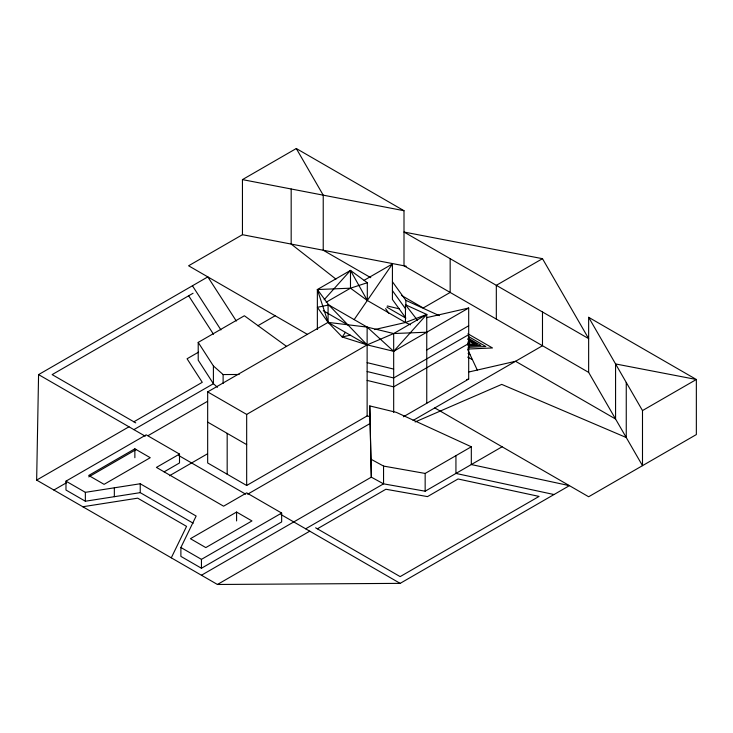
<?xml version="1.0" encoding="UTF-8"?>
<svg xmlns="http://www.w3.org/2000/svg" width="733" height="733" viewBox="0 0 733 733"><rect width="100%" height="100%" fill="white"/><g stroke="black" fill="none" stroke-linecap="round" stroke-linejoin="round"><path stroke-width="1.1" d="M502.096 446.782L425.158 491.202L383.551 483.844L371.319 477.165L369.771 405.917L396.315 412.358L471.319 446.782L471.319 464.548L569.413 485.649L400.154 583.367L217.444 584.476L36.65 480.097L38.574 374.609L207.824 276.891L236.319 321.045M171.284 557.822L186.558 526.376L137.685 498.165L82.811 506.75M164.119 471.85L179.503 462.963L179.503 454.084L156.422 467.407L223.592 506.191L246.673 492.86L281.655 513.063L281.655 521.942L201.447 568.249L180.886 556.374L180.886 547.487L196.151 516.041L140.232 483.753L85.358 492.338L65.979 481.15L65.979 490.038L85.358 501.225L140.232 492.64L193.21 523.225M345.399 332.351L342.21 336.997L328.082 322.383L317.362 307.31L328.787 304.965L367.132 327.101L393.676 351.309L468.689 308.007L468.689 379.071L403.407 416.765M354.158 319.615L392.421 263.972L392.421 299.504L405.853 318.113L386.832 307.127M410.526 324.811L405.45 322.502L405.45 304.736L426.753 314.448L393.676 351.309L367.132 344.876L342.21 336.997L350.255 335.146M324.133 299.76L350.484 270.413L367.315 282.718L367.315 300.484L405.45 322.502L426.753 314.448L426.753 403.287M307.384 334.367L188.592 265.786L242.449 234.697L242.449 179.612L296.297 148.524L404.002 210.71L404.002 265.786L588.645 372.382L642.493 465.657L642.493 410.581L588.645 317.307L588.645 372.382M193.072 293.246L52.144 374.609L135.752 422.877M217.454 387.299L213.404 383.716L198.212 360.169L198.212 342.403L244.373 315.758L286.566 346.397M198.606 352.106L187.071 358.767L202.262 382.314L133.873 421.796M426.753 314.448L393.676 333.542L367.132 344.876L328.082 322.383L317.362 289.544L350.484 270.413L367.315 300.484L350.484 288.188L317.362 289.544L317.362 329.52M257.833 325.745L275.141 315.758M326.13 302.243L350.484 288.188L367.315 282.718M364.136 280.299L392.421 263.972M36.65 480.097L128.971 426.798M133.873 429.63L213.404 383.716L213.404 365.95L198.212 342.403M369.35 416.481L367.132 415.941L246.673 485.484L207.668 462.963L207.668 391.898L328.082 322.383L367.132 327.101L393.676 333.542L426.753 332.214M65.979 481.15L146.188 434.843L179.503 454.084M53.866 490.038L66.639 482.662M148.158 435.594L207.338 401.427M134.863 448.816L88.702 475.47L104.086 484.348L150.247 457.704L134.863 448.816L134.863 457.704M88.757 476.89L136.283 449.448M207.668 391.898L246.673 414.42L367.132 344.876L328.787 304.965L317.362 289.544M542.484 258.676L404.002 232.031L588.645 338.628L542.484 258.676L496.323 285.329L496.323 319.084M169.497 475.735L207.375 453.874M426.753 349.989L468.689 325.773M468.689 334.66L393.676 377.962L367.132 371.521M468.689 343.539L393.676 386.85L367.132 380.409M247.662 494.189L369.771 423.683M236.585 512.055L190.424 538.7L205.808 547.588L251.969 520.934L236.585 512.055L236.585 520.934M413.082 420.449L542.484 345.738L542.484 311.974M180.886 547.487L201.447 559.361L281.655 513.063M201.447 575.24L371.319 477.165L369.771 405.917M305.661 528.814L383.551 483.844L383.551 466.078L371.319 459.399M217.444 584.476L309.766 531.178M317.362 528.814L385.879 489.25L427.495 496.608L458.024 478.979L539.076 496.415L400.154 576.614L315.611 527.797M383.551 466.078L425.158 473.436L471.319 446.782M642.493 410.581L696.35 379.492L696.35 434.568L588.645 496.754L434.779 407.924M415.135 421.961L501.729 384.394L626.257 437.528L626.257 382.452M374.526 329.584L405.45 322.502M426.533 317.673L468.689 308.007M468.534 372.062L515.556 361.277L615.573 419.019L615.573 363.944L696.35 379.492L588.645 317.307M466.472 379.584L468.689 379.071M467.617 343.2L469.743 343.099L467.865 342.018M467.562 344.336L474.159 344.043L468.414 340.726M467.645 345.151L477.33 344.721L467.553 339.077M468.35 346.031L480.875 345.481L468.185 338.151M468.048 347.323L485.823 346.535L468.277 336.401M467.471 349.064L492.475 347.955L467.929 333.781M213.404 365.95L223.116 374.554L239.15 374.481M242.449 179.612L404.002 210.71M242.449 234.697L406.238 266.216M554.02 494.528L455.935 473.436L455.935 455.669M387.317 305.963L399.137 308.813M367.132 362.643L393.676 369.084M392.421 281.738L405.853 300.347L439.324 315.657M467.663 357.108L472.382 359.564M468.066 353.315L469.926 354.314M370.761 277.679L323.226 250.237L323.226 195.161L296.297 148.524M401.455 295.408L423.234 307.979L450.163 292.44L450.163 258.676M323.253 310.71L347.809 324.866M207.668 422.107L246.673 444.619M38.574 374.609L145.244 436.19M178.779 455.55L245.692 494.189M281.014 514.575L400.154 583.367M335.925 279.099L291.175 244.071L291.175 188.995M405.45 304.736L417.434 320.193M392.421 290.625L405.853 309.225M385.595 308.63L388.811 313.248M192.44 285.769L220.926 329.923M188.665 295.784L213.495 334.266M467.883 349.943L477.284 370.055M425.158 473.436L425.158 491.202M405.853 300.347L405.853 304.791M393.676 333.542L393.676 412.386M367.132 327.101L367.132 415.941M350.484 270.413L350.484 288.188M328.082 304.616L328.082 322.383M246.673 414.42L246.673 485.484M227.175 433.359L227.175 474.224M223.116 374.554L223.116 383.432M201.447 559.361L201.447 568.249M140.232 483.753L140.232 492.64M114.339 487.802L114.339 496.69M85.358 492.338L85.358 501.225"/></g></svg>
